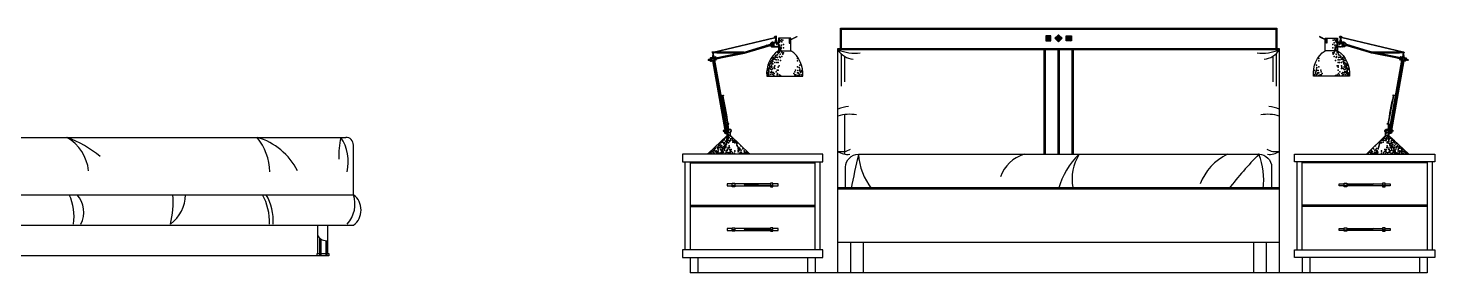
# Model space of a CAD drawing. Header units: inches. Extents: x 18.5 to 61, y 8.5 to 33.3.
# Drawn here: x 30.49 to 36, y 12.56 to 13.52 of the extents above; entities that cross this region are included whole.
import ezdxf

# ---------------------------------------------------------------- set-up
doc = ezdxf.new("R2010")
doc.units = ezdxf.units.IN
doc.header["$MEASUREMENT"] = 0
for name, color, linetype in [('02', 2, 'Continuous'), ('1', 1, 'Continuous'), ('4', 4, 'Continuous'), ('8', 8, 'Continuous')]:
    doc.layers.add(name, color=color, linetype=linetype)

msp = doc.modelspace()

# ---------------------------------------------------------------- hatches: boundary and pattern name
at = {"layer": '8'}
h = msp.add_hatch(dxfattribs=at)
h.set_pattern_fill('ANSI31', color=256, scale=0.005527, style=0)
h.set_pattern_definition([(45, (24.08515275, 7.15009445), (-0.000488482534, 0.000488482534), [])])
h.paths.add_polyline_path([(33.4737, 13.4633), (33.4759, 13.4633), (33.4759, 13.4829), (33.4737, 13.4829)])
h = msp.add_hatch(dxfattribs=at)
h.set_pattern_fill('ANSI31', color=256, scale=0.02, style=0)
h.set_pattern_definition([(45, (37.8532232, 2.662366), (-0.00176776695, 0.00176776695), [])])
h.paths.add_polyline_path([(34.48, 13.4917), (34.48, 13.4717), (34.5, 13.4717), (34.5, 13.4917)])
h.paths.add_polyline_path([(34.5157, 13.4819), (34.5297, 13.4676), (34.544, 13.4817), (34.53, 13.4959)])
h.paths.add_polyline_path([(34.58, 13.4717), (34.58, 13.4917), (34.56, 13.4917), (34.56, 13.4717)])
h = msp.add_hatch(dxfattribs=at)
h.set_pattern_fill('ANSI31', color=256, scale=0.022106, angle=42.7614, style=0)
h.set_pattern_definition([(87.761353, (23.8594206, 7.506479), (-0.00276116556, 0.00010793855), [])])
h.paths.add_polyline_path([(33.2967, 13.4251, -0.487368), (33.2962, 13.4275, 0.006326), (33.1747, 13.4277, -0.258695), (33.1745, 13.4257), (33.1746, 13.4256, 0.020675)])
h = msp.add_hatch(dxfattribs=at)
h.set_pattern_fill('ANSI31', color=256, scale=0.033159, style=0)
h.set_pattern_definition([(45, (24.097865, 7.1857733), (-0.0029308952, 0.0029308952), [])])
h.paths.add_polyline_path([(33.2145, 13.2557, -0.018609), (33.2144, 13.2558), (33.2114, 13.2558, 0.005294), (33.2322, 13.1464), (33.2345, 13.1471, 0.018598)])

# ---------------------------------------------------------------- linework, layer by layer
at = {"layer": '02'}
for p, q in [((33.1743, 13.428), (33.4158, 13.485)), ((33.1792, 13.4278), (33.416, 13.4839)), ((33.2973, 13.428), (33.3992, 13.4584)), ((33.3018, 13.4279), (33.3991, 13.4574)), ((33.4067, 13.4662), (33.4319, 13.4662)), ((33.4174, 13.4888), (33.4174, 13.4887)), ((33.4179, 13.4886), (33.4229, 13.4893)), ((33.4184, 13.4883), (33.4234, 13.489)), ((33.4185, 13.4845), (33.4236, 13.4854)), ((33.4197, 13.4843), (33.4187, 13.4662)), ((33.419, 13.4876), (33.4239, 13.4884)), ((33.4201, 13.4845), (33.4192, 13.4662)), ((33.4197, 13.4891), (33.4197, 13.4891)), ((33.4208, 13.4846), (33.4204, 13.4662)), ((33.4226, 13.4849), (33.4237, 13.4662)), ((35.649, 13.4662), (35.6238, 13.4662)), ((35.6368, 13.4876), (35.6318, 13.4884)), ((35.6331, 13.4849), (35.632, 13.4662)), ((35.6372, 13.4845), (35.6321, 13.4854)), ((35.6373, 13.4883), (35.6323, 13.489)), ((35.6334, 13.4848), (35.6324, 13.4661)), ((35.6378, 13.4886), (35.6328, 13.4893)), ((35.6349, 13.4846), (35.6353, 13.4662)), ((35.6356, 13.4845), (35.6365, 13.4662)), ((35.636, 13.4891), (35.636, 13.4891)), ((35.636, 13.4843), (35.637, 13.4662)), ((35.6383, 13.4888), (35.6383, 13.4887)), ((35.8766, 13.4278), (35.6397, 13.4839)), ((35.8814, 13.428), (35.6399, 13.485)), ((35.7584, 13.428), (35.6565, 13.4584)), ((35.7539, 13.4279), (35.6566, 13.4574)), ((33.1739, 13.4248), (33.1729, 13.4063)), ((33.1743, 13.4249), (33.1732, 13.4064)), ((33.1747, 13.4253), (33.1741, 13.4066)), ((33.1751, 13.4256), (33.1773, 13.4074)), ((33.1753, 13.4255), (33.1775, 13.4074)), ((33.178, 13.4033), (33.2859, 13.4247)), ((33.1784, 13.4044), (33.2801, 13.4246)), ((33.1791, 13.3994), (33.2984, 13.4231)), ((33.1795, 13.399), (33.4, 13.4531)), ((33.2984, 13.4231), (33.3998, 13.4535)), ((33.4063, 13.4483), (33.4319, 13.4483)), ((33.4319, 13.4332), (33.4806, 13.4332)), ((35.395, 13.4367), (33.665, 13.4367)), ((33.677, 13.4216), (33.677, 13.2937)), ((33.6903, 13.4112), (33.6903, 13.3116)), ((34.4725, 13.4367), (34.4725, 13.0267)), ((34.4775, 13.4367), (34.4775, 13.0267)), ((34.5275, 13.4367), (34.5275, 13.0267)), ((34.5325, 13.4367), (34.5325, 13.0267)), ((34.582, 13.4367), (34.582, 13.0267)), ((34.587, 13.4367), (34.587, 13.0267)), ((35.3696, 13.4112), (35.3696, 13.3116)), ((35.383, 13.4216), (35.383, 13.2937)), ((35.6238, 13.4332), (35.5751, 13.4332)), ((35.6494, 13.4483), (35.6238, 13.4483)), ((35.8762, 13.399), (35.6557, 13.4531)), ((35.7573, 13.4231), (35.6559, 13.4535)), ((35.8767, 13.3994), (35.7573, 13.4231)), ((35.8777, 13.4033), (35.7698, 13.4247)), ((35.8773, 13.4044), (35.7756, 13.4246)), ((35.8804, 13.4255), (35.8782, 13.4074)), ((35.8806, 13.4256), (35.8784, 13.4074)), ((35.8811, 13.4253), (35.8816, 13.4066)), ((35.8814, 13.4249), (35.8825, 13.4064)), ((35.8818, 13.4248), (35.8828, 13.4063)), ((33.1584, 13.3972), (33.1616, 13.3972)), ((33.1728, 13.3934), (33.2213, 13.1197)), ((33.1739, 13.3937), (33.2224, 13.1204)), ((33.175, 13.394), (33.2234, 13.1208)), ((33.1789, 13.395), (33.2275, 13.1218)), ((33.1802, 13.3953), (33.2287, 13.1221)), ((33.1809, 13.3955), (33.2295, 13.1222)), ((33.1814, 13.3956), (33.23, 13.1223)), ((35.8743, 13.3956), (35.8258, 13.1223)), ((35.8748, 13.3955), (35.8262, 13.1222)), ((35.8755, 13.3953), (35.827, 13.1221)), ((35.8768, 13.395), (35.8282, 13.1218)), ((35.8807, 13.394), (35.8323, 13.1208)), ((35.8818, 13.3937), (35.8333, 13.1204)), ((35.8829, 13.3934), (35.8344, 13.1197)), ((35.8973, 13.3972), (35.8941, 13.3972)), ((33.2146, 13.2558), (33.2063, 13.2558)), ((35.8419, 13.2589), (35.85, 13.2589)), ((33.6903, 13.1823), (33.6903, 13.0274)), ((33.2316, 13.1428), (33.2305, 13.1225)), ((33.2316, 13.1461), (33.2361, 13.1474)), ((33.2319, 13.1459), (33.2364, 13.1473)), ((33.2323, 13.1431), (33.2368, 13.1445)), ((33.2324, 13.1456), (33.2369, 13.1469)), ((33.2327, 13.145), (33.2372, 13.1464)), ((33.2331, 13.1433), (33.2352, 13.1235)), ((35.823, 13.145), (35.8185, 13.1464)), ((35.8233, 13.1456), (35.8188, 13.1469)), ((35.8234, 13.1431), (35.8189, 13.1445)), ((35.8238, 13.1459), (35.8193, 13.1473)), ((35.8241, 13.1461), (35.8196, 13.1474)), ((35.8226, 13.1433), (35.8206, 13.1235)), ((35.8241, 13.1428), (35.8252, 13.1225)), ((33.2172, 13.1196), (33.2213, 13.1196)), ((33.2174, 13.1189), (33.2206, 13.1189)), ((33.2306, 13.1007), (33.2306, 13.1096)), ((33.2306, 13.1007), (33.2438, 13.1007)), ((33.2438, 13.1007), (33.2438, 13.113)), ((35.8119, 13.1007), (35.8119, 13.113)), ((35.8251, 13.1007), (35.8119, 13.1007)), ((35.8251, 13.1007), (35.8251, 13.1096)), ((35.8396, 13.1203), (35.8344, 13.1203)), ((35.8383, 13.1189), (35.8351, 13.1189)), ((33.085, 12.9967), (33.085, 12.6517)), ((33.085, 12.9937), (33.575, 12.9937)), ((33.575, 12.6517), (33.575, 12.9967)), ((35.485, 12.6517), (35.485, 12.9967)), ((35.975, 12.9937), (35.485, 12.9937)), ((35.975, 12.9967), (35.975, 12.6517)), ((33.25, 12.9062), (33.26, 12.9062)), ((33.2981, 12.9087), (33.41, 12.9062)), ((35.65, 12.9062), (35.7604, 12.9067)), ((35.81, 12.9062), (35.8, 12.9062)), ((33.665, 12.8967), (35.395, 12.8967)), ((33.085, 12.8267), (33.575, 12.8267)), ((33.085, 12.8217), (33.575, 12.8217)), ((35.975, 12.8267), (35.485, 12.8267)), ((35.975, 12.8217), (35.485, 12.8217)), ((31.6319, 12.6992), (31.6319, 12.6282)), ((31.6371, 12.695), (31.6371, 12.6282)), ((31.6575, 12.6876), (31.6575, 12.6282)), ((31.6615, 12.6875), (31.6615, 12.6282)), ((33.25, 12.7312), (33.26, 12.7312)), ((33.2981, 12.7337), (33.41, 12.7312)), ((35.65, 12.7312), (35.7599, 12.7305)), ((35.81, 12.7312), (35.8, 12.7312)), ((33.115, 12.6217), (33.115, 12.5617)), ((33.545, 12.6217), (33.545, 12.5617)), ((35.515, 12.6217), (35.515, 12.5617)), ((35.945, 12.6217), (35.945, 12.5617))]:
    msp.add_line(p, q, dxfattribs=at)
for points in [[(33.675, 13.4417), (33.675, 13.5217), (35.385, 13.5217), (35.385, 13.4417)], [(33.679, 13.4417), (33.679, 13.5177), (35.381, 13.5177), (35.381, 13.4417)], [(33.4079, 13.4599), (33.4047, 13.4549), (33.4044, 13.4551), (33.4075, 13.4601), (33.4079, 13.4599)], [(33.4737, 13.4829), (33.4737, 13.4633), (33.4759, 13.4633), (33.4759, 13.4829)], [(33.4759, 13.4746), (33.5031, 13.4885), (33.5031, 13.4879), (33.4759, 13.474)], [(35.5798, 13.4746), (35.5526, 13.4885), (35.5526, 13.4879), (35.5798, 13.474)], [(35.582, 13.4829), (35.582, 13.4633), (35.5798, 13.4633), (35.5798, 13.4829)], [(35.6478, 13.4599), (35.651, 13.4549), (35.6513, 13.4551), (35.6482, 13.4601), (35.6478, 13.4599)], [(33.1723, 13.4247), (33.1742, 13.4248)], [(33.3018, 13.4251), (33.2973, 13.425)], [(33.665, 12.5617), (33.665, 13.4417), (35.395, 13.4417), (35.395, 12.5617)], [(35.7539, 13.4251), (35.7584, 13.425)], [(35.8815, 13.4281), (35.8831, 13.428)], [(33.1577, 13.3955), (33.1622, 13.3955)], [(33.1657, 13.4004), (33.1678, 13.3969), (33.1674, 13.3966), (33.1653, 13.4002), (33.1657, 13.4004)], [(35.89, 13.4004), (35.8879, 13.3969), (35.8883, 13.3966), (35.8904, 13.4002), (35.89, 13.4004)], [(35.898, 13.3955), (35.8935, 13.3955)], [(33.2166, 13.1172), (33.2196, 13.1172)], [(33.2224, 13.1153), (33.2263, 13.114), (33.2262, 13.1135), (33.2223, 13.1149), (33.2225, 13.1153)], [(35.8333, 13.1153), (35.8294, 13.114), (35.8295, 13.1135), (35.8334, 13.1149), (35.8332, 13.1153)], [(35.8391, 13.1172), (35.8361, 13.1172)], [(35.8398, 13.117), (35.8363, 13.117)], [(33.25, 12.9107), (33.23, 12.9107), (33.23, 12.9027), (33.43, 12.9027)], [(33.25, 12.9137), (33.26, 12.9137), (33.26, 12.8997), (33.25, 12.8997), (33.25, 12.9137)], [(33.4, 12.9107), (33.26, 12.9107)], [(33.41, 12.9137), (33.4, 12.9137), (33.4, 12.8997), (33.41, 12.8997), (33.41, 12.9137)], [(33.43, 12.9027), (33.43, 12.9107), (33.41, 12.9107)], [(35.83, 12.9027), (35.63, 12.9027), (35.63, 12.9107), (35.65, 12.9107)], [(35.65, 12.9137), (35.66, 12.9137), (35.66, 12.8997), (35.65, 12.8997), (35.65, 12.9137)], [(35.66, 12.9107), (35.8, 12.9107)], [(35.81, 12.9137), (35.8, 12.9137), (35.8, 12.8997), (35.81, 12.8997), (35.81, 12.9137)], [(35.81, 12.9107), (35.83, 12.9107), (35.83, 12.9027)], [(33.25, 12.7357), (33.23, 12.7357), (33.23, 12.7277), (33.43, 12.7277)], [(33.25, 12.7387), (33.26, 12.7387), (33.26, 12.7247), (33.25, 12.7247), (33.25, 12.7387)], [(33.4, 12.7357), (33.26, 12.7357)], [(33.41, 12.7387), (33.4, 12.7387), (33.4, 12.7247), (33.41, 12.7247), (33.41, 12.7387)], [(33.43, 12.7277), (33.43, 12.7357), (33.41, 12.7357)], [(35.83, 12.7277), (35.63, 12.7277), (35.63, 12.7357), (35.65, 12.7357)], [(35.65, 12.7387), (35.66, 12.7387), (35.66, 12.7247), (35.65, 12.7247), (35.65, 12.7387)], [(35.66, 12.7357), (35.8, 12.7357)], [(35.81, 12.7387), (35.8, 12.7387), (35.8, 12.7247), (35.81, 12.7247), (35.81, 12.7387)], [(35.81, 12.7357), (35.83, 12.7357), (35.83, 12.7277)]]:
    msp.add_lwpolyline(points, dxfattribs=at)
for points in [[(33.3858, 13.3337), (33.5268, 13.3337, 0.273505), (33.4806, 13.4332), (33.4806, 13.4829), (33.4319, 13.4829), (33.4319, 13.4332, 0.273505)], [(33.4045, 13.4486, 0.130303), (33.4073, 13.4484, 0.598804), (33.4119, 13.465, 0.121835), (33.4064, 13.4662, 0.710752)], [(33.4172, 13.484, 0.130303), (33.4179, 13.4841, 0.576801), (33.4182, 13.4884, 0.264517), (33.4169, 13.4886, 0.710752)], [(35.6699, 13.3337), (35.529, 13.3337, -0.273505), (35.5751, 13.4332), (35.5751, 13.4829), (35.6238, 13.4829), (35.6238, 13.4332, -0.273505)], [(35.6385, 13.484, -0.130303), (35.6378, 13.4841, -0.576801), (35.6375, 13.4884, -0.264517), (35.6388, 13.4886, -0.710752)], [(35.6512, 13.4486, -0.130303), (35.6484, 13.4484, -0.598804), (35.6438, 13.465, -0.121835), (35.6493, 13.4662, -0.710752)], [(33.1667, 13.3921, 0.130303), (33.1687, 13.3924, 0.576801), (33.1687, 13.4041, 0.264517), (33.1651, 13.4045, 0.710752)], [(33.172, 13.4248, 0.130303), (33.1725, 13.4247, 0.331854), (33.1732, 13.4277, 0.328319), (33.1723, 13.428, 0.500332)], [(33.2967, 13.428, -0.130303), (33.2972, 13.428, -0.576801), (33.2979, 13.4253, -0.264517), (33.297, 13.425, -0.710752)], [(35.759, 13.428, 0.130303), (35.7585, 13.428, 0.576801), (35.7578, 13.4253, 0.264517), (35.7587, 13.425, 0.710752)], [(35.8837, 13.4248, -0.130303), (35.8832, 13.4247, -0.331854), (35.8825, 13.4277, -0.328319), (35.8834, 13.428, -0.500332)], [(35.889, 13.3921, -0.130303), (35.887, 13.3924, -0.576801), (35.887, 13.4041, -0.264517), (35.8907, 13.4045, -0.710752)], [(33.1567, 13.3953, 0.130303), (33.1572, 13.3953, 0.576801), (33.1579, 13.3982, 0.264517), (33.157, 13.3985, 0.710752)], [(35.899, 13.3953, -0.130303), (35.8985, 13.3953, -0.576801), (35.8978, 13.3982, -0.264517), (35.8987, 13.3985, -0.710752)], [(33.2148, 13.2558, -0.130303), (33.2143, 13.2558, -0.576801), (33.2136, 13.2587, -0.264517), (33.2145, 13.259, -0.710752)], [(35.8409, 13.2558, 0.130303), (35.8414, 13.2558, 0.576801), (35.8421, 13.2587, 0.264517), (35.8412, 13.259, 0.710752)], [(33.2316, 13.1428, 0.130303), (33.2321, 13.1429, 0.576801), (33.2319, 13.1459, 0.264517), (33.2309, 13.146, 0.710752)], [(35.8241, 13.1428, -0.130303), (35.8236, 13.1429, -0.576801), (35.8238, 13.1459, -0.264517), (35.8248, 13.146, -0.710752)], [(33.2156, 13.117, 0.130303), (33.2161, 13.117, 0.576801), (33.2169, 13.1199, 0.264517), (33.216, 13.1203, 0.710752)], [(33.2244, 13.1083, 0.130303), (33.2263, 13.1086, 0.576801), (33.2264, 13.1202, 0.264517), (33.2227, 13.1206, 0.710752)], [(35.8313, 13.1083, -0.130303), (35.8294, 13.1086, -0.576801), (35.8293, 13.1202, -0.264517), (35.833, 13.1206, -0.710752)], [(35.8401, 13.117, -0.130303), (35.8396, 13.117, -0.576801), (35.8388, 13.1199, -0.264517), (35.8397, 13.1203, -0.710752)]]:
    msp.add_lwpolyline(points, format="xyb", close=True, dxfattribs=at)
for points in [[(33.4081, 13.4645, 0.083661), (33.4064, 13.4646, 0.685038), (33.4044, 13.4499)], [(33.4174, 13.4882, 0.083661), (33.417, 13.4882, 0.685038), (33.4171, 13.4843)], [(33.4175, 13.484), (33.4231, 13.485, 0.641064), (33.4225, 13.4895), (33.4172, 13.4887)], [(35.6382, 13.484), (35.6327, 13.485, -0.641064), (35.6332, 13.4895), (35.6385, 13.4887)], [(35.6383, 13.4882, -0.083661), (35.6388, 13.4882, -0.685038), (35.6386, 13.4843)], [(35.6476, 13.4645, -0.083661), (35.6493, 13.4646, -0.685038), (35.6513, 13.4499)], [(33.1665, 13.4035, 0.083661), (33.1654, 13.4034, 0.685038), (33.1664, 13.393)], [(33.1883, 13.4064, 0.177444), (33.1845, 13.409), (33.166, 13.4047)], [(33.2973, 13.4253, -0.083661), (33.2971, 13.4253, -0.685038), (33.2967, 13.4277)], [(33.297, 13.428), (33.3016, 13.428, -0.641064), (33.3018, 13.4251)], [(35.7588, 13.428), (35.7541, 13.428, 0.641064), (35.7539, 13.4251)], [(35.7584, 13.4253, 0.083661), (35.7586, 13.4253, 0.685038), (35.759, 13.4277)], [(35.8674, 13.4064, -0.177444), (35.8712, 13.409), (35.8897, 13.4047)], [(35.8892, 13.4035, -0.083661), (35.8903, 13.4034, -0.685038), (35.8893, 13.393)], [(33.1573, 13.3982, 0.083661), (33.157, 13.3982, 0.685038), (33.1566, 13.3956)], [(33.1677, 13.3921), (33.1867, 13.397, 0.183148), (33.1893, 13.4009)], [(35.888, 13.3921), (35.869, 13.397, -0.183148), (35.8664, 13.4009)], [(35.8984, 13.3982, -0.083661), (35.8987, 13.3982, -0.685038), (35.8991, 13.3956)], [(33.2142, 13.2587, -0.083661), (33.2145, 13.2588, -0.685038), (33.2149, 13.2561)], [(35.8415, 13.2587, 0.083661), (35.8412, 13.2588, 0.685038), (35.8408, 13.2561)], [(33.2313, 13.1458, 0.083661), (33.231, 13.1457, 0.685038), (33.2315, 13.143, 0.685038)], [(33.2318, 13.1428), (33.2367, 13.1444, 0.641064), (33.2359, 13.1475), (33.2312, 13.1461)], [(35.8239, 13.1428), (35.819, 13.1444, -0.641064), (35.8198, 13.1475), (35.8245, 13.1461)], [(35.8244, 13.1458, -0.083661), (35.8247, 13.1457, -0.685038), (35.8242, 13.143, -0.685038)], [(33.2306, 13.1007), (33.1543, 13.0289, 0.414214), (33.1532, 13.0278), (33.1532, 13.0267)], [(33.2163, 13.1199, 0.083661), (33.216, 13.12, 0.685038), (33.2156, 13.1173, 0.685038)], [(33.2242, 13.1197, 0.083661), (33.223, 13.1196, 0.685038), (33.2241, 13.1091, 0.685038)], [(33.2254, 13.1083), (33.2443, 13.1132, 0.641064), (33.2422, 13.1251), (33.2237, 13.1209)], [(33.319, 13.0267), (33.319, 13.0278, 0.414214), (33.3179, 13.0289), (33.2438, 13.1007)], [(35.7367, 13.0267), (35.7367, 13.0278, -0.414214), (35.7378, 13.0289), (35.8119, 13.1007)], [(35.8303, 13.1083), (35.8114, 13.1132, -0.641064), (35.8135, 13.1251), (35.832, 13.1209)], [(35.8251, 13.1007), (35.9014, 13.0289, -0.414214), (35.9025, 13.0278), (35.9025, 13.0267)], [(35.8315, 13.1197, -0.083661), (35.8327, 13.1196, -0.685038), (35.8316, 13.1091, -0.685038)], [(35.8394, 13.1199, -0.083661), (35.8397, 13.12, -0.685038), (35.8401, 13.1173, -0.685038)]]:
    msp.add_lwpolyline(points, format="xyb", dxfattribs=at)
for points in [[(34.48, 13.4717), (34.5, 13.4717), (34.5, 13.4917), (34.48, 13.4917)], [(34.53, 13.4959), (34.5157, 13.4819), (34.5297, 13.4676), (34.544, 13.4817)], [(34.58, 13.4717), (34.56, 13.4717), (34.56, 13.4917), (34.58, 13.4917)]]:
    msp.add_lwpolyline(points, close=True, dxfattribs=at)
for centre, radius, start, end in [((33.401, 13.4573), 0.00762, 311.2552, 44.5755), ((33.4163, 13.4862), 0.00166, 315.8031, 109.8254), ((35.6394, 13.4862), 0.00166, 119.5269, 224.1969), ((35.6547, 13.4573), 0.00762, 135.4245, 228.7448), ((33.1633, 13.3977), 0.00556, 317.0855, 61.4366), ((33.1713, 13.4264), 0.00151, 309.2421, 104.9553), ((33.2274, 8.6251), 4.8029, 89.1759, 90.6291), ((33.2414, 14.9014), 1.4773, 267.4143, 272.1428), ((33.1827, 13.4025), 0.00472, 155.8582, 227.8394), ((33.1915, 13.4063), 0.00702, 327.7271, 16.9639), ((33.3866, 13.4531), 0.00333, 134.3613, 242.9193), ((33.7324, 13.599), 0.1758, 247.4353, 276.4694), ((33.7305, 13.4765), 0.0767, 211.2779, 265.5609), ((35.3275, 13.599), 0.1758, 263.5306, 292.5647), ((35.3294, 13.4765), 0.0767, 274.4391, 328.7221), ((35.6691, 13.4531), 0.00333, 297.0807, 45.6387), ((35.8143, 14.9014), 1.4773, 267.8572, 272.5857), ((35.8283, 8.6251), 4.8029, 89.3709, 90.8241), ((35.8635, 13.4064), 0.00702, 163.0824, 212.3312), ((35.8642, 13.4063), 0.00702, 163.0361, 212.2729), ((35.873, 13.4025), 0.00472, 312.1606, 24.1418), ((35.8829, 13.4264), 0.00214, 130.7011, 229.2989), ((35.8844, 13.4264), 0.00151, 136.5153, 230.7579), ((35.8924, 13.3977), 0.00556, 118.5634, 240.0693), ((33.1562, 13.397), 0.00139, 311.8701, 99.2257), ((33.1738, 13.3747), 0.012, 35.5827, 78.9702), ((33.1726, 13.3727), 0.0138, 36.7235, 74.9555), ((35.8831, 13.3727), 0.0138, 105.0445, 143.2765), ((35.8819, 13.3747), 0.012, 101.0298, 144.4173), ((35.8995, 13.397), 0.00139, 134.3371, 228.1299), ((38.3876, 14.1832), 5.2586, 190.1588, 191.3717), ((31.7639, 12.9329), 1.4861, 8.2838, 12.5466), ((37.2918, 12.9329), 1.4861, 167.4534, 171.7162), ((30.6681, 14.1832), 5.2586, 348.6283, 349.8412), ((33.7298, 13.0384), 0.178, 97.5291, 111.3752), ((33.7104, 13.0325), 0.1512, 79.7992, 107.4781), ((35.3496, 13.0325), 0.1512, 72.5219, 100.2008), ((35.3301, 13.0384), 0.178, 68.6248, 82.4709), ((33.2042, 13.1383), 0.0236, 322.5257, 356.2633), ((33.2034, 13.1386), 0.0247, 322.5414, 353.2812), ((35.8515, 13.1383), 0.0236, 183.7367, 217.4743), ((30.5535, 12.9429), 0.1745, 6.3384, 59.4658), ((30.4705, 12.6427), 0.482, 51.1586, 69.1463), ((31.3155, 12.8446), 0.2589, 27.0056, 73.7555), ((31.2118, 12.9525), 0.2254, 1.4403, 38.6149), ((32.0342, 13.0234), 0.3263, 167.6533, 182.7628), ((31.5757, 12.9979), 0.1692, 346.4302, 34.2854), ((33.2152, 13.1187), 0.00139, 311.8701, 99.2257), ((33.221, 13.1139), 0.00556, 317.0855, 61.4366), ((35.8347, 13.1139), 0.00556, 118.5634, 222.9145), ((35.8406, 13.1187), 0.00139, 134.3371, 254.3933), ((33.68, 13.1046), 0.0673, 257.1203, 300.5517), ((33.703, 13.0891), 0.0629, 232.7819, 277.3679), ((36.6263, 12.3505), 2.9596, 166.7942, 169.465), ((34.0028, 13.0476), 0.2587, 184.6309, 217.0546), ((34.4336, 12.8936), 0.1386, 106.2924, 161.0629), ((34.8041, 12.8196), 0.2835, 133.0814, 165.2765), ((34.7682, 12.9292), 0.1854, 148.2707, 190.0903), ((35.2895, 12.8284), 0.2211, 116.2646, 158.1966), ((36.4476, 11.9205), 1.5832, 135.6786, 142.1634), ((35.0723, 12.929), 0.2616, 351.7989, 21.9273), ((35.38, 13.1046), 0.0673, 239.4483, 282.8797), ((35.3569, 13.0891), 0.0629, 262.6321, 307.2181), ((33.2947, 12.9054), 0.00529, 329.221, 87.6136), ((35.7652, 12.9054), 0.00529, 92.3864, 210.779), ((30.4606, 12.7818), 0.2094, 352.1451, 24.3557), ((30.6041, 12.7999), 0.1038, 333.2496, 41.1516), ((30.711, 12.8393), 0.3477, 345.6471, 4.7548), ((30.9611, 12.8702), 0.1457, 306.534, 359.1922), ((31.2216, 12.763), 0.2145, 357.3815, 29.3653), ((31.2368, 12.763), 0.2145, 357.3815, 29.3653), ((31.655, 12.8314), 0.1164, 317.7312, 18.397), ((31.6614, 12.7306), 0.0431, 213.5589, 275.5637), ((33.2947, 12.7304), 0.00529, 329.221, 87.6136), ((35.7652, 12.7304), 0.00529, 92.3864, 210.779)]:
    msp.add_arc(centre, radius, start, end, dxfattribs=at)
for points in [[(33.4044, 13.4499), (33.405, 13.4498), (33.4056, 13.4499), (33.407, 13.45), (33.408, 13.4504), (33.4095, 13.4517), (33.4101, 13.4525), (33.4113, 13.4543), (33.4118, 13.4553), (33.4121, 13.4576), (33.412, 13.4588), (33.4117, 13.4605), (33.4112, 13.4614), (33.4104, 13.4629), (33.4099, 13.4635), (33.409, 13.4641), (33.4086, 13.4643), (33.4082, 13.4644), (33.4082, 13.4645), (33.4081, 13.4645), (33.4081, 13.4645)], [(33.4171, 13.4843), (33.4172, 13.4844), (33.4174, 13.4844), (33.4177, 13.4845), (33.418, 13.4846), (33.4183, 13.4851), (33.4184, 13.4853), (33.4186, 13.4858), (33.4187, 13.4861), (33.4187, 13.4867), (33.4186, 13.487), (33.4185, 13.4874), (33.4183, 13.4876), (33.418, 13.4879), (33.4179, 13.4881), (33.4176, 13.4882), (33.4175, 13.4882), (33.4174, 13.4882), (33.4174, 13.4882), (33.4174, 13.4882), (33.4174, 13.4882)], [(35.6386, 13.4843), (35.6385, 13.4844), (35.6383, 13.4844), (35.638, 13.4845), (35.6377, 13.4846), (35.6374, 13.4851), (35.6373, 13.4853), (35.6371, 13.4858), (35.637, 13.4861), (35.637, 13.4867), (35.6371, 13.487), (35.6372, 13.4874), (35.6374, 13.4876), (35.6377, 13.4879), (35.6378, 13.4881), (35.6381, 13.4882), (35.6382, 13.4882), (35.6383, 13.4882), (35.6383, 13.4882), (35.6383, 13.4882), (35.6383, 13.4882)], [(35.6513, 13.4499), (35.6507, 13.4498), (35.6501, 13.4499), (35.6487, 13.45), (35.6477, 13.4504), (35.6462, 13.4517), (35.6456, 13.4525), (35.6445, 13.4543), (35.644, 13.4553), (35.6436, 13.4576), (35.6437, 13.4588), (35.6441, 13.4605), (35.6445, 13.4614), (35.6453, 13.4629), (35.6458, 13.4635), (35.6467, 13.4641), (35.6471, 13.4643), (35.6475, 13.4644), (35.6476, 13.4645), (35.6476, 13.4645), (35.6476, 13.4645)], [(33.1664, 13.393), (33.1668, 13.393), (33.1673, 13.3932), (33.1682, 13.3935), (33.1688, 13.394), (33.1696, 13.3951), (33.1699, 13.3957), (33.1704, 13.3971), (33.1705, 13.3979), (33.1704, 13.3995), (33.1701, 13.4003), (33.1696, 13.4014), (33.1691, 13.402), (33.1683, 13.4028), (33.1679, 13.4032), (33.1672, 13.4035), (33.1669, 13.4035), (33.1666, 13.4035), (33.1666, 13.4035), (33.1665, 13.4035), (33.1665, 13.4035)], [(33.2967, 13.4277), (33.2968, 13.4278), (33.2969, 13.4277), (33.2971, 13.4277), (33.2973, 13.4277), (33.2976, 13.4274), (33.2977, 13.4273), (33.2979, 13.427), (33.2979, 13.4268), (33.298, 13.4265), (33.298, 13.4262), (33.2979, 13.426), (33.2978, 13.4258), (33.2977, 13.4256), (33.2976, 13.4255), (33.2975, 13.4254), (33.2974, 13.4253), (33.2973, 13.4253), (33.2973, 13.4253), (33.2973, 13.4253), (33.2973, 13.4253)], [(35.759, 13.4277), (35.7589, 13.4278), (35.7588, 13.4277), (35.7586, 13.4277), (35.7584, 13.4277), (35.7582, 13.4274), (35.758, 13.4273), (35.7579, 13.427), (35.7578, 13.4268), (35.7577, 13.4265), (35.7577, 13.4262), (35.7578, 13.426), (35.7579, 13.4258), (35.758, 13.4256), (35.7581, 13.4255), (35.7582, 13.4254), (35.7583, 13.4253), (35.7584, 13.4253), (35.7584, 13.4253), (35.7584, 13.4253), (35.7584, 13.4253)], [(35.8893, 13.393), (35.8889, 13.393), (35.8884, 13.3932), (35.8875, 13.3935), (35.8869, 13.394), (35.8861, 13.3951), (35.8858, 13.3957), (35.8853, 13.3971), (35.8852, 13.3979), (35.8853, 13.3995), (35.8856, 13.4003), (35.8861, 13.4014), (35.8866, 13.402), (35.8874, 13.4028), (35.8878, 13.4032), (35.8885, 13.4035), (35.8888, 13.4035), (35.8891, 13.4035), (35.8891, 13.4035), (35.8892, 13.4035), (35.8892, 13.4035)], [(33.1566, 13.3956), (33.1568, 13.3955), (33.1569, 13.3956), (33.1571, 13.3956), (33.1573, 13.3957), (33.1576, 13.3959), (33.1577, 13.396), (33.1579, 13.3963), (33.158, 13.3965), (33.1581, 13.397), (33.158, 13.3972), (33.158, 13.3975), (33.1579, 13.3977), (33.1578, 13.3979), (33.1577, 13.398), (33.1575, 13.3981), (33.1574, 13.3982), (33.1574, 13.3982), (33.1574, 13.3982), (33.1574, 13.3982), (33.1573, 13.3982)], [(35.8991, 13.3956), (35.899, 13.3955), (35.8988, 13.3956), (35.8986, 13.3956), (35.8984, 13.3957), (35.8981, 13.3959), (35.898, 13.396), (35.8978, 13.3963), (35.8977, 13.3965), (35.8976, 13.397), (35.8977, 13.3972), (35.8977, 13.3975), (35.8978, 13.3977), (35.8979, 13.3979), (35.898, 13.398), (35.8982, 13.3981), (35.8983, 13.3982), (35.8983, 13.3982), (35.8984, 13.3982), (35.8984, 13.3982), (35.8984, 13.3982)], [(33.2149, 13.2561), (33.2148, 13.2561), (33.2146, 13.2561), (33.2144, 13.2561), (33.2142, 13.2562), (33.2139, 13.2564), (33.2138, 13.2565), (33.2136, 13.2569), (33.2135, 13.257), (33.2134, 13.2575), (33.2135, 13.2577), (33.2135, 13.258), (33.2136, 13.2582), (33.2137, 13.2584), (33.2138, 13.2585), (33.214, 13.2587), (33.2141, 13.2587), (33.2141, 13.2587), (33.2142, 13.2587), (33.2142, 13.2587), (33.2142, 13.2587)], [(35.8408, 13.2561), (35.841, 13.2561), (35.8411, 13.2561), (35.8413, 13.2561), (35.8415, 13.2562), (35.8418, 13.2564), (35.8419, 13.2565), (35.8421, 13.2569), (35.8422, 13.257), (35.8423, 13.2575), (35.8422, 13.2577), (35.8422, 13.258), (35.8421, 13.2582), (35.842, 13.2584), (35.8419, 13.2585), (35.8417, 13.2587), (35.8416, 13.2587), (35.8416, 13.2587), (35.8416, 13.2587), (35.8416, 13.2587), (35.8415, 13.2587)], [(33.2315, 13.143), (33.2316, 13.143), (33.2317, 13.1431), (33.2319, 13.1432), (33.2321, 13.1433), (33.2323, 13.1436), (33.2323, 13.1438), (33.2324, 13.1442), (33.2325, 13.1444), (33.2324, 13.1448), (33.2323, 13.145), (33.2322, 13.1453), (33.232, 13.1454), (33.2318, 13.1456), (33.2317, 13.1457), (33.2315, 13.1458), (33.2314, 13.1458), (33.2313, 13.1458), (33.2313, 13.1458), (33.2313, 13.1458), (33.2313, 13.1458)], [(35.8242, 13.143), (35.8241, 13.143), (35.824, 13.1431), (35.8238, 13.1432), (35.8236, 13.1433), (35.8235, 13.1436), (35.8234, 13.1438), (35.8233, 13.1442), (35.8232, 13.1444), (35.8233, 13.1448), (35.8234, 13.145), (35.8235, 13.1453), (35.8237, 13.1454), (35.8239, 13.1456), (35.824, 13.1457), (35.8242, 13.1458), (35.8243, 13.1458), (35.8244, 13.1458), (35.8244, 13.1458), (35.8244, 13.1458), (35.8244, 13.1458)], [(33.2156, 13.1173), (33.2157, 13.1173), (33.2158, 13.1173), (33.2161, 13.1173), (33.2163, 13.1174), (33.2165, 13.1176), (33.2167, 13.1177), (33.2169, 13.1181), (33.217, 13.1183), (33.217, 13.1187), (33.217, 13.1189), (33.2169, 13.1192), (33.2169, 13.1194), (33.2167, 13.1196), (33.2166, 13.1197), (33.2165, 13.1199), (33.2164, 13.1199), (33.2163, 13.1199), (33.2163, 13.1199), (33.2163, 13.1199), (33.2163, 13.1199)], [(33.2241, 13.1091), (33.2245, 13.1092), (33.2249, 13.1093), (33.2259, 13.1097), (33.2265, 13.1101), (33.2272, 13.1113), (33.2275, 13.1119), (33.228, 13.1133), (33.2282, 13.1141), (33.2281, 13.1157), (33.2278, 13.1165), (33.2273, 13.1176), (33.2268, 13.1182), (33.226, 13.119), (33.2256, 13.1193), (33.2248, 13.1196), (33.2245, 13.1197), (33.2242, 13.1197), (33.2242, 13.1197), (33.2242, 13.1197), (33.2242, 13.1197)], [(35.8316, 13.1091), (35.8312, 13.1092), (35.8308, 13.1093), (35.8299, 13.1097), (35.8292, 13.1101), (35.8285, 13.1113), (35.8282, 13.1119), (35.8277, 13.1133), (35.8275, 13.1141), (35.8276, 13.1157), (35.8279, 13.1165), (35.8284, 13.1176), (35.8289, 13.1182), (35.8297, 13.119), (35.8301, 13.1193), (35.8309, 13.1196), (35.8312, 13.1197), (35.8315, 13.1197), (35.8315, 13.1197), (35.8315, 13.1197), (35.8315, 13.1197)], [(35.8401, 13.1173), (35.84, 13.1173), (35.8399, 13.1173), (35.8396, 13.1173), (35.8394, 13.1174), (35.8392, 13.1176), (35.8391, 13.1177), (35.8388, 13.1181), (35.8387, 13.1183), (35.8387, 13.1187), (35.8387, 13.1189), (35.8388, 13.1192), (35.8388, 13.1194), (35.839, 13.1196), (35.8391, 13.1197), (35.8392, 13.1199), (35.8393, 13.1199), (35.8394, 13.1199), (35.8394, 13.1199), (35.8394, 13.1199), (35.8394, 13.1199)]]:
    msp.add_open_spline(points, degree=3, knots=[3.294068, 3.294068, 3.294068, 3.294068, 3.647859, 3.647859, 4.043866, 4.043866, 4.439873, 4.439873, 4.83588, 4.83588, 5.231886, 5.231886, 5.627893, 5.627893, 6.0239, 6.0239, 6.283185, 6.283185, 6.283185, 6.295262, 6.295262, 6.295262, 6.295262], dxfattribs=at)
for p in [(33.4138, 13.4654), (33.4159, 13.4643), (33.4178, 13.4655), (33.4219, 13.4636), (33.4233, 13.4652), (33.4252, 13.4591), (33.4282, 13.4651), (33.4283, 13.463), (33.4312, 13.4589), (33.4314, 13.4608), (33.4317, 13.4644), (33.436, 13.4815), (33.436, 13.4777), (33.436, 13.4721), (33.436, 13.4664), (33.4397, 13.4721), (33.4435, 13.4759), (33.4454, 13.4683), (33.4492, 13.474), (33.451, 13.457), (35.6047, 13.457), (35.6065, 13.474), (35.6103, 13.4645), (35.6122, 13.4759), (35.616, 13.4721), (35.6179, 13.4664), (35.6197, 13.4815), (35.6197, 13.4777), (35.6197, 13.4721), (35.6197, 13.4664), (35.6216, 13.4608), (35.6243, 13.4608), (35.6246, 13.4589), (35.6248, 13.4657), (35.6303, 13.4655), (35.6305, 13.4591), (35.6333, 13.46), (35.6359, 13.4632), (35.6379, 13.4655), (35.6398, 13.4643), (35.6435, 13.4655), (33.1688, 13.4045), (33.1698, 13.4045), (33.1706, 13.4031), (33.1743, 13.4041), (33.1768, 13.4061), (33.1794, 13.4069), (33.1851, 13.4082), (33.4114, 13.4061), (33.4122, 13.4498), (33.4128, 13.4486), (33.4133, 13.4043), (33.4151, 13.4496), (33.4172, 13.4494), (33.419, 13.4099), (33.419, 13.4061), (33.4209, 13.4137), (33.4211, 13.4484), (33.4228, 13.4156), (33.4228, 13.408), (33.425, 13.4499), (33.4275, 13.4488), (33.4284, 13.4269), (33.4284, 13.4174), (33.4284, 13.4061), (33.4297, 13.4494), (33.4303, 13.4231), (33.431, 13.4501), (33.4341, 13.4401), (33.4341, 13.4344), (33.4341, 13.4306), (33.4341, 13.4269), (33.436, 13.4551), (33.436, 13.4514), (33.436, 13.4401), (33.436, 13.4382), (33.436, 13.4269), (33.436, 13.4099), (33.4378, 13.4457), (33.4378, 13.4193), (33.4378, 13.4061), (33.4397, 13.4382), (33.4416, 13.4476), (33.4416, 13.4419), (33.4416, 13.4325), (33.4435, 13.4551), (33.4454, 13.4269), (33.4454, 13.4099), (33.4473, 13.4231), (33.4492, 13.4193), (33.451, 13.4438), (33.451, 13.425), (33.5057, 13.4024), (35.55, 13.4024), (35.6047, 13.4438), (35.6047, 13.425), (35.6065, 13.4193), (35.6084, 13.4231), (35.6103, 13.4269), (35.6103, 13.4099), (35.6122, 13.4551), (35.6122, 13.4363), (35.6141, 13.4476), (35.6141, 13.4419), (35.6141, 13.4325), (35.616, 13.4382), (35.6179, 13.4551), (35.6179, 13.4495), (35.6179, 13.4457), (35.6179, 13.4193), (35.6179, 13.4061), (35.6197, 13.4551), (35.6197, 13.4514), (35.6197, 13.4457), (35.6197, 13.4099), (35.6216, 13.4401), (35.6216, 13.4344), (35.6216, 13.4306), (35.6216, 13.4269), (35.6247, 13.4501), (35.6254, 13.4231), (35.6273, 13.4269), (35.6273, 13.4174), (35.6273, 13.4061), (35.6287, 13.4494), (35.6299, 13.4488), (35.6307, 13.4499), (35.6329, 13.4156), (35.6329, 13.408), (35.6346, 13.4484), (35.6367, 13.4099), (35.6367, 13.4061), (35.6418, 13.4486), (35.6424, 13.4043), (35.6435, 13.4498), (35.6443, 13.4061), (35.6447, 13.449), (35.8713, 13.4084), (35.876, 13.4057), (35.8782, 13.404), (35.88, 13.4045), (35.8829, 13.4036), (35.885, 13.4058), (35.8851, 13.4031), (33.1713, 13.3943), (33.1717, 13.395), (33.1761, 13.3943), (33.1769, 13.3963), (33.1802, 13.3973), (33.1867, 13.3971), (33.3888, 13.359), (33.3888, 13.3477), (33.3926, 13.3647), (33.3926, 13.3609), (33.3926, 13.3553), (33.3945, 13.3572), (33.3945, 13.3515), (33.3964, 13.3798), (33.3964, 13.376), (33.3964, 13.3741), (33.3982, 13.3685), (33.3982, 13.3628), (33.4001, 13.3835), (33.402, 13.3892), (33.402, 13.3703), (33.402, 13.3609), (33.402, 13.3477), (33.4039, 13.3929), (33.4039, 13.376), (33.4039, 13.3685), (33.4039, 13.3515), (33.4058, 13.3948), (33.4058, 13.3854), (33.4058, 13.3703), (33.4058, 13.359), (33.4077, 13.4005), (33.4077, 13.3929), (33.4077, 13.3816), (33.4096, 13.3911), (33.4096, 13.3816), (33.4096, 13.3628), (33.4114, 13.3986), (33.4114, 13.3477), (33.4152, 13.3685), (33.4171, 13.4005), (33.4171, 13.3873), (33.4171, 13.3741), (33.4171, 13.3628), (33.4228, 13.3967), (33.4228, 13.3496), (33.4246, 13.3873), (33.4265, 13.3572), (33.4303, 13.3967), (33.4303, 13.3873), (33.4303, 13.3685), (33.4303, 13.3572), (33.4341, 13.3741), (33.4397, 13.3948), (33.4963, 13.3496), (33.4982, 13.3572), (33.5057, 13.3929), (33.5057, 13.3703), (33.5076, 13.3553), (33.5133, 13.3666), (33.5152, 13.376), (33.5152, 13.3609), (33.5152, 13.3553), (33.5171, 13.3496), (33.5189, 13.3477), (33.5208, 13.3515), (33.5227, 13.3553), (35.533, 13.3553), (35.5368, 13.3477), (35.5386, 13.3496), (35.5405, 13.376), (35.5405, 13.3609), (35.5405, 13.3553), (35.5424, 13.3666), (35.5481, 13.3553), (35.55, 13.3929), (35.55, 13.3703), (35.5575, 13.3572), (35.5594, 13.3496), (35.616, 13.3948), (35.6216, 13.3741), (35.6254, 13.3967), (35.6254, 13.3873), (35.6254, 13.3741), (35.6254, 13.3685), (35.6254, 13.3572), (35.6311, 13.3873), (35.6329, 13.3967), (35.6329, 13.3496), (35.6386, 13.4005), (35.6386, 13.3873), (35.6386, 13.3741), (35.6386, 13.3628), (35.6405, 13.3685), (35.6443, 13.3986), (35.6443, 13.3477), (35.6461, 13.3911), (35.6461, 13.3628), (35.648, 13.4005), (35.648, 13.3854), (35.648, 13.3816), (35.6499, 13.3948), (35.6499, 13.3703), (35.6499, 13.359), (35.6518, 13.3929), (35.6518, 13.3854), (35.6518, 13.376), (35.6518, 13.3685), (35.6518, 13.3515), (35.6537, 13.3609), (35.6556, 13.3816), (35.6556, 13.3722), (35.6556, 13.3477), (35.6575, 13.3685), (35.6575, 13.3628), (35.6575, 13.3515), (35.6594, 13.3798), (35.6594, 13.376), (35.6594, 13.3741), (35.6612, 13.3609), (35.6612, 13.3553), (35.6612, 13.3515), (35.6631, 13.3647), (35.6669, 13.359), (35.869, 13.3971), (35.8733, 13.3969), (35.8771, 13.3971), (35.8814, 13.3949), (35.8818, 13.394), (35.8851, 13.3933), (33.3888, 13.3402), (33.3907, 13.3458), (33.3907, 13.3421), (33.3907, 13.3383), (33.3945, 13.3458), (33.3945, 13.3402), (33.3945, 13.3364), (33.402, 13.3402), (33.4058, 13.3458), (33.4096, 13.3402), (33.4133, 13.3364), (33.4152, 13.344), (33.4265, 13.3383), (33.4284, 13.344), (33.4341, 13.3383), (33.4397, 13.3364), (33.4925, 13.344), (33.4963, 13.3383), (33.5001, 13.3383), (33.5057, 13.3458), (33.5057, 13.3364), (33.5095, 13.3458), (33.5114, 13.3421), (33.5133, 13.3364), (33.5152, 13.3402), (33.5152, 13.3383), (33.5227, 13.3383), (35.533, 13.3383), (35.5368, 13.344), (35.5405, 13.3402), (35.5405, 13.3383), (35.5443, 13.3421), (35.5462, 13.3458), (35.55, 13.3458), (35.55, 13.3364), (35.5556, 13.3383), (35.5594, 13.3383), (35.5632, 13.344), (35.616, 13.3364), (35.6216, 13.3383), (35.6273, 13.344), (35.6292, 13.3383), (35.6405, 13.344), (35.6424, 13.3364), (35.6461, 13.3402), (35.6499, 13.3458), (35.6537, 13.3402), (35.6594, 13.3421), (35.6612, 13.3458), (35.6612, 13.3364), (35.665, 13.3458), (35.665, 13.3421), (35.665, 13.3383), (33.2315, 13.1347), (33.232, 13.1301), (33.232, 13.1274), (33.2325, 13.1398), (35.8232, 13.1398), (35.8235, 13.1325), (35.8238, 13.1377), (35.8243, 13.1337), (33.2074, 13.0754), (33.2086, 13.0733), (33.212, 13.0784), (33.2142, 13.0824), (33.2154, 13.0733), (33.2189, 13.0874), (33.2189, 13.0836), (33.2206, 13.0716), (33.2212, 13.0894), (33.222, 13.0881), (33.224, 13.0784), (33.2274, 13.0921), (33.2274, 13.0744), (33.2274, 13.0733), (33.2282, 13.1194), (33.2286, 13.1098), (33.2287, 13.0817), (33.2291, 13.1187), (33.2291, 13.0955), (33.2291, 13.0853), (33.2298, 13.0858), (33.2302, 13.1167), (33.2303, 13.0731), (33.2308, 13.0767), (33.231, 13.0953), (33.2313, 13.0918), (33.2314, 13.1077), (33.2315, 13.1028), (33.2324, 13.0814), (33.233, 13.1221), (33.233, 13.1098), (33.2343, 13.0955), (33.2343, 13.087), (33.2349, 13.105), (33.2349, 13.1026), (33.2352, 13.1183), (33.2358, 13.1122), (33.236, 13.0716), (33.2363, 13.1231), (33.2368, 13.0809), (33.2386, 13.0926), (33.2391, 13.0765), (33.2407, 13.1244), (33.2416, 13.1021), (33.2417, 13.1112), (33.242, 13.1242), (33.2429, 13.1063), (33.2435, 13.0877), (33.2438, 13.1147), (33.2438, 13.0805), (33.2445, 13.0973), (33.2446, 13.1157), (33.2447, 13.1226), (33.2481, 13.0884), (33.2492, 13.0905), (33.2497, 13.0855), (33.2498, 13.0901), (33.2512, 13.0815), (33.2532, 13.075), (33.2544, 13.0874), (33.2567, 13.0798), (33.2572, 13.074), (33.2601, 13.0713), (33.2606, 13.0799), (33.2635, 13.0747), (33.2656, 13.0731), (33.2663, 13.0771), (33.2704, 13.0713), (35.7875, 13.0718), (35.7889, 13.0745), (35.7901, 13.0731), (35.791, 13.0789), (35.7922, 13.0798), (35.7951, 13.0799), (35.7956, 13.0713), (35.798, 13.0854), (35.7993, 13.0825), (35.8021, 13.0861), (35.8025, 13.075), (35.8041, 13.0918), (35.8045, 13.0815), (35.8073, 13.0921), (35.8076, 13.0884), (35.8086, 13.0944), (35.8093, 13.0935), (35.8096, 13.096), (35.8101, 13.1164), (35.8116, 13.1205), (35.8119, 13.0805), (35.8122, 13.0877), (35.8126, 13.1137), (35.8136, 13.1092), (35.8141, 13.1021), (35.8146, 13.0818), (35.8147, 13.1136), (35.815, 13.1244), (35.8156, 13.0868), (35.8162, 13.1237), (35.8171, 13.0926), (35.8176, 13.1192), (35.8176, 13.0964), (35.818, 13.0716), (35.8184, 13.0754), (35.8197, 13.0716), (35.8214, 13.0955), (35.8214, 13.087), (35.8215, 13.1208), (35.8221, 13.1066), (35.8231, 13.0938), (35.8234, 13.118), (35.8234, 13.0843), (35.8235, 13.1253), (35.8235, 13.1012), (35.8237, 13.1112), (35.8244, 13.0918), (35.8247, 13.1249), (35.8249, 13.1076), (35.8249, 13.104), (35.8249, 13.0801), (35.8249, 13.0767), (35.8259, 13.0977), (35.8259, 13.0858), (35.826, 13.1106), (35.8264, 13.121), (35.8266, 13.1187), (35.8293, 13.1213), (35.83, 13.0904), (35.8334, 13.0784), (35.8337, 13.0881), (35.8345, 13.0894), (35.8351, 13.0716), (35.8368, 13.0818), (35.8387, 13.0845), (35.8403, 13.0818), (35.8403, 13.0733), (35.8437, 13.0784), (35.8449, 13.0809), (35.8471, 13.0716), (35.8483, 13.0752), (33.1584, 13.0296), (33.1612, 13.0324), (33.1612, 13.0294), (33.1638, 13.035), (33.1669, 13.035), (33.1669, 13.0312), (33.1696, 13.0309), (33.1701, 13.0391), (33.1721, 13.0394), (33.1744, 13.0369), (33.1763, 13.0407), (33.1763, 13.0331), (33.1782, 13.0463), (33.1801, 13.0425), (33.1815, 13.0306), (33.182, 13.0482), (33.1839, 13.0388), (33.1846, 13.051), (33.1876, 13.0407), (33.1879, 13.0346), (33.1895, 13.0331), (33.1914, 13.0369), (33.1915, 13.0545), (33.1933, 13.0501), (33.1952, 13.0557), (33.1952, 13.0444), (33.1952, 13.0388), (33.1952, 13.0331), (33.1966, 13.063), (33.1971, 13.052), (33.2, 13.063), (33.2008, 13.0539), (33.2008, 13.0312), (33.2017, 13.0699), (33.2027, 13.0557), (33.2034, 13.0664), (33.2041, 13.0473), (33.2046, 13.0444), (33.2046, 13.0294), (33.2059, 13.0581), (33.2059, 13.0328), (33.2084, 13.0614), (33.2084, 13.0539), (33.2084, 13.0425), (33.2084, 13.0369), (33.2103, 13.0309), (33.2121, 13.0463), (33.2121, 13.0425), (33.2129, 13.0521), (33.2137, 13.0391), (33.2147, 13.0332), (33.2154, 13.0579), (33.2154, 13.0476), (33.2159, 13.035), (33.2171, 13.0682), (33.2183, 13.05), (33.2197, 13.0425), (33.2206, 13.0562), (33.2206, 13.0476), (33.2209, 13.0609), (33.2223, 13.0528), (33.2225, 13.0296), (33.224, 13.0664), (33.2253, 13.0617), (33.2254, 13.0576), (33.2257, 13.0528), (33.2269, 13.0334), (33.2272, 13.0388), (33.2277, 13.0671), (33.2285, 13.042), (33.23, 13.0412), (33.2321, 13.0464), (33.2326, 13.0339), (33.2343, 13.0476), (33.2347, 13.0531), (33.2367, 13.0331), (33.2377, 13.0596), (33.2394, 13.0528), (33.2411, 13.0459), (33.2423, 13.035), (33.2428, 13.0408), (33.2442, 13.0294), (33.2463, 13.0459), (33.248, 13.0374), (33.2518, 13.0331), (33.2593, 13.0312), (33.26, 13.0408), (33.26, 13.0391), (33.2684, 13.0677), (33.2687, 13.0627), (33.27, 13.0607), (33.2706, 13.0576), (33.2731, 13.048), (33.2741, 13.0506), (33.2741, 13.0417), (33.2741, 13.0368), (33.2763, 13.0539), (33.2763, 13.0444), (33.2763, 13.0407), (33.2791, 13.0298), (33.28, 13.0501), (33.2819, 13.0444), (33.2819, 13.0331), (33.2838, 13.0595), (33.2838, 13.035), (33.2857, 13.0425), (33.2857, 13.035), (33.2871, 13.0306), (33.2913, 13.0487), (33.2915, 13.0301), (33.297, 13.0407), (33.2972, 13.0301), (33.2989, 13.035), (33.3022, 13.0296), (33.3027, 13.035), (33.3065, 13.0331), (33.3066, 13.0347), (33.3099, 13.0332), (35.315, 13.0267), (35.7429, 13.0301), (35.7458, 13.0332), (35.7491, 13.0347), (35.753, 13.035), (35.7535, 13.0296), (35.7568, 13.035), (35.7569, 13.0423), (35.7585, 13.0301), (35.7606, 13.0369), (35.7642, 13.0301), (35.7644, 13.0487), (35.7686, 13.0306), (35.77, 13.0425), (35.77, 13.035), (35.7719, 13.0595), (35.7738, 13.0444), (35.7738, 13.0331), (35.7757, 13.0501), (35.7757, 13.0388), (35.7775, 13.0331), (35.7794, 13.0407), (35.7795, 13.0296), (35.782, 13.0356), (35.7826, 13.048), (35.7836, 13.0537), (35.7851, 13.0576), (35.787, 13.0627), (35.7873, 13.0677), (35.7894, 13.069), (35.7957, 13.0408), (35.7957, 13.0391), (35.7964, 13.0312), (35.8039, 13.0331), (35.8077, 13.0374), (35.8094, 13.0459), (35.8115, 13.0294), (35.8129, 13.0408), (35.8134, 13.035), (35.8146, 13.0459), (35.8163, 13.0528), (35.818, 13.0596), (35.819, 13.0331), (35.821, 13.0531), (35.8231, 13.0339), (35.8236, 13.0464), (35.8249, 13.0699), (35.8254, 13.0464), (35.8272, 13.042), (35.8272, 13.0371), (35.828, 13.0671), (35.8283, 13.063), (35.8288, 13.0334), (35.8293, 13.0684), (35.83, 13.0545), (35.8304, 13.0407), (35.8317, 13.0699), (35.8322, 13.0614), (35.8332, 13.0296), (35.8337, 13.0503), (35.8351, 13.0682), (35.8351, 13.0562), (35.8351, 13.0476), (35.836, 13.0595), (35.836, 13.0539), (35.836, 13.0425), (35.8379, 13.0312), (35.8403, 13.0647), (35.8403, 13.0579), (35.841, 13.0332), (35.842, 13.0391), (35.8428, 13.0521), (35.8436, 13.0485), (35.8436, 13.0425), (35.8454, 13.0444), (35.8473, 13.0614), (35.8473, 13.0539), (35.8473, 13.0369), (35.8473, 13.0331), (35.8488, 13.0407), (35.8492, 13.0369), (35.8498, 13.0328), (35.8511, 13.0294), (35.8516, 13.0473), (35.8523, 13.0664), (35.853, 13.0557), (35.854, 13.0699), (35.8549, 13.0539), (35.8555, 13.0319), (35.8591, 13.0613), (35.8591, 13.0579), (35.8605, 13.0557), (35.8605, 13.0444), (35.8605, 13.0388), (35.861, 13.0316), (35.8624, 13.0501), (35.866, 13.0562), (35.866, 13.051), (35.8662, 13.0331), (35.8681, 13.0407), (35.8681, 13.0369), (35.8711, 13.051), (35.8718, 13.0388), (35.8737, 13.0482), (35.8737, 13.0331), (35.8742, 13.0306), (35.8756, 13.0425), (35.8756, 13.0369), (35.8775, 13.0463), (35.8794, 13.0388), (35.881, 13.0309), (35.8813, 13.0463), (35.8836, 13.0394), (35.8849, 13.041), (35.8859, 13.0364), (35.8888, 13.0312), (35.8898, 13.0358), (35.8932, 13.0332), (35.8945, 13.0324), (35.8945, 13.0294)]:
    msp.add_point(p, dxfattribs=at)
at = {"layer": '1'}
msp.add_line((35.975, 12.5617), (33.085, 12.5617), dxfattribs=at)
msp.add_lwpolyline([(31.6685, 12.6282), (29.7655, 12.6282)], dxfattribs=at)
at = {"layer": '4'}
for p, q in [((33.065, 12.9967), (33.065, 12.6517)), ((33.595, 12.6517), (33.595, 12.9967)), ((35.465, 12.6517), (35.465, 12.9967)), ((35.995, 12.9967), (35.995, 12.6517)), ((30.1455, 12.8682), (31.7655, 12.8682)), ((33.665, 12.8917), (35.395, 12.8917)), ((30.1455, 12.7482), (31.7655, 12.7482)), ((31.6255, 12.6382), (31.6255, 12.7482)), ((31.6655, 12.6382), (31.6655, 12.7482)), ((33.665, 12.6817), (35.395, 12.6817)), ((33.715, 12.5617), (33.715, 12.6817)), ((33.765, 12.5617), (33.765, 12.6817)), ((35.295, 12.5617), (35.295, 12.6817)), ((35.345, 12.5617), (35.345, 12.6817)), ((33.085, 12.6217), (33.085, 12.5617)), ((33.575, 12.6217), (33.575, 12.5617)), ((35.485, 12.6217), (35.485, 12.5617)), ((35.975, 12.6217), (35.975, 12.5617))]:
    msp.add_line(p, q, dxfattribs=at)
for points in [[(29.7655, 13.0932), (31.7355, 13.0932)], [(31.6225, 12.6282), (31.6225, 12.6382), (31.6685, 12.6382), (31.6685, 12.6282)]]:
    msp.add_lwpolyline(points, dxfattribs=at)
for points in [[(31.7655, 12.8682), (31.7655, 13.0632, 0.414214), (31.7355, 13.0932)], [(33.695, 12.8917), (33.695, 12.9767, -0.414214), (33.745, 13.0267), (35.315, 13.0267, -0.414214), (35.365, 12.9767), (35.365, 12.8917)]]:
    msp.add_lwpolyline(points, format="xyb", dxfattribs=at)
for points in [[(33.055, 12.9967), (33.605, 12.9967), (33.605, 13.0267), (33.055, 13.0267)], [(36.005, 12.9967), (35.455, 12.9967), (35.455, 13.0267), (36.005, 13.0267)], [(33.055, 12.6217), (33.605, 12.6217), (33.605, 12.6517), (33.055, 12.6517)], [(36.005, 12.6217), (35.455, 12.6217), (35.455, 12.6517), (36.005, 12.6517)]]:
    msp.add_lwpolyline(points, close=True, dxfattribs=at)
msp.add_arc((31.7205, 12.8082), 0.075, 306.8699, 53.1301, dxfattribs=at)

doc.saveas('drawing.dxf')
